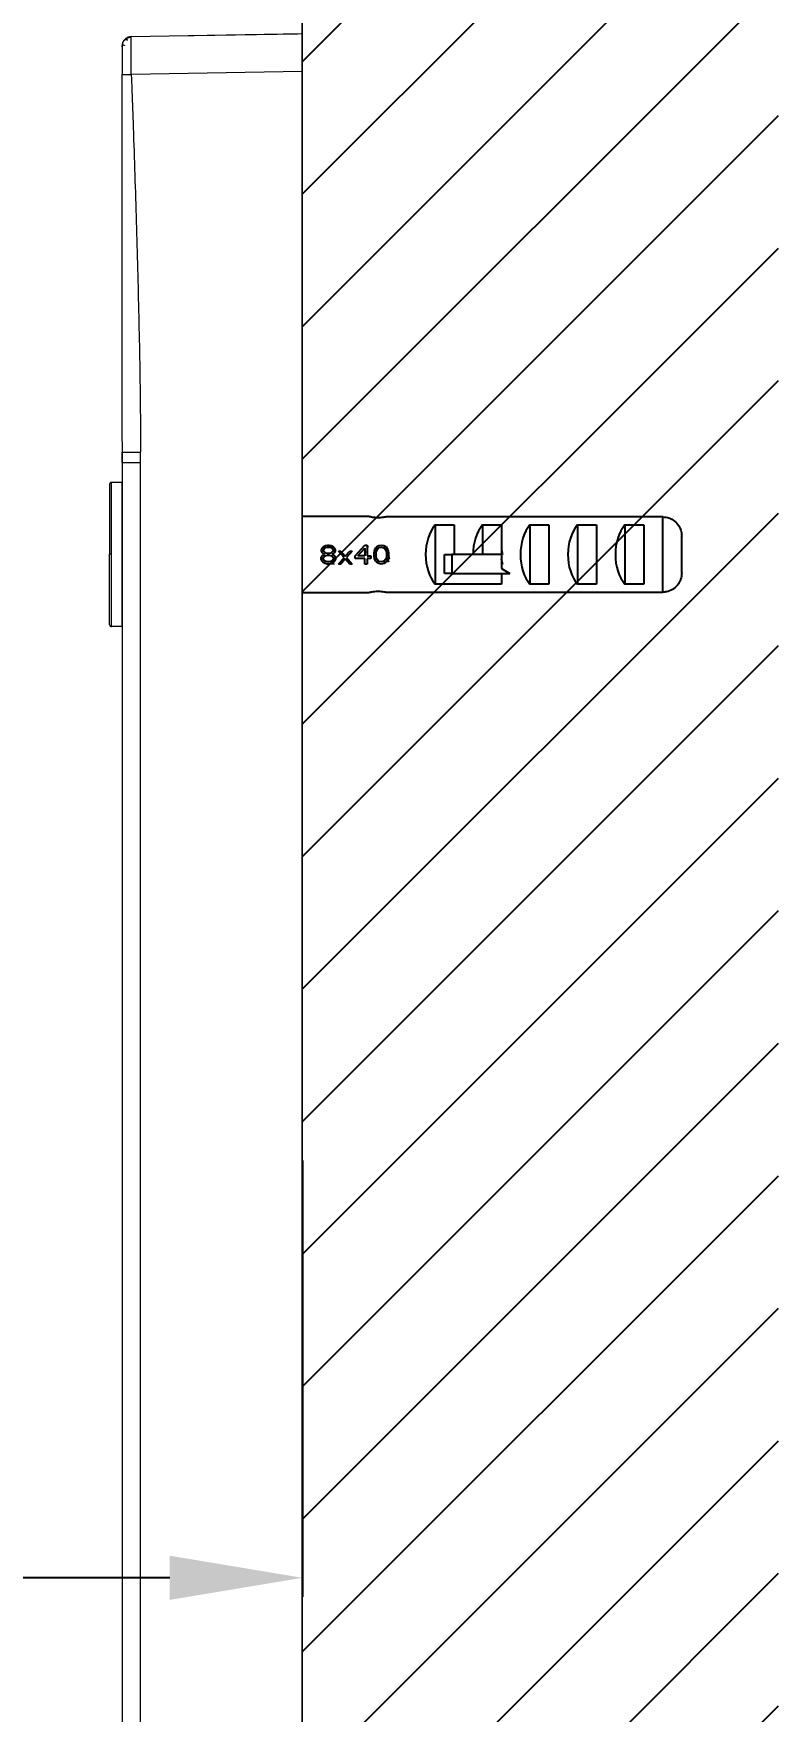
# Model space of a CAD drawing. Header units: millimetres. Extents: x 14183 to 14777, y -4239 to -3399.
# Drawn here: x 14674.63 to 14694.26, y -3983.18 to -3938.98 of the extents above; entities that cross this region are included whole.
import ezdxf

# ---------------------------------------------------------------- set-up
doc = ezdxf.new("R2010")
doc.units = ezdxf.units.MM
doc.header["$LTSCALE"] = 0.1
doc.layers.get('0').update_dxf_attribs({"lineweight": 15})
doc.layers.add('DIM', color=3, linetype='Continuous', lineweight=9)
doc.layers.add('hatch', color=2, linetype='Continuous')
doc.styles.add('ARIAL', font='arial.ttf')
doc.dimstyles.new('사본 ISO-25', dxfattribs={"dimtxt": 4, "dimasz": 3.5, "dimexe": 0.5, "dimexo": 0.625, "dimgap": 1.5, "dimtad": 1, "dimtih": 1, "dimtoh": 1, "dimdec": 1, "dimlfac": 4, "dimdsep": 46, "dimtxsty": 'ARIAL', "dimcen": 0, "dimclrd": 3, "dimclre": 3, "dimclrt": 3, "dimadec": 1, "dimazin": 0, "dimtfac": 1, "dimtdec": 1, "dimtmove": 0, "dimatfit": 3, "dimfxl": 1.25, "dimtfill": 1, "dimarcsym": 0})

# ---------------------------------------------------------------- blocks, each defined once
blk = doc.blocks.new('*D92')
at = {"layer": 'Defpoints', "color": 0, "transparency": 16777216}
for p in [(14635.096, -3936.625), (14681.716, -3968.04), (14681.716, -3979.662)]:
    blk.add_point(p, dxfattribs=at)
at = {"layer": 'DIM', "color": 3, "lineweight": -2, "transparency": 16777216}
for p, q in [((14635.096, -3937.25), (14635.096, -3980.162)), ((14681.716, -3968.665), (14681.716, -3980.162)), ((14638.596, -3979.662), (14650.33, -3979.662)), ((14678.216, -3979.662), (14666.482, -3979.662))]:
    blk.add_line(p, q, dxfattribs=at)
at = {"layer": 'DIM', "color": 3, "transparency": 16777216}
for points in [[(14638.596, -3979.079), (14638.596, -3980.246), (14635.096, -3979.662)], [(14678.216, -3979.079), (14678.216, -3980.246), (14681.716, -3979.662)]]:
    blk.add_solid(points, dxfattribs=at)
at = {"layer": 'DIM', "color": 3, "transparency": 16777216, "insert": (14658.406, -3979.662), "char_height": 4, "attachment_point": 5, "style": 'ARIAL', "bg_fill": 3, "box_fill_scale": 1.1, "bg_fill_color": 256, "bg_fill_true_color": 13158600, "bg_fill_transparency": 0}
blk.add_mtext('186.5', dxfattribs=at)

msp = doc.modelspace()

# ---------------------------------------------------------------- hatches: boundary and pattern name
at = {"layer": 'hatch'}
h = msp.add_hatch(dxfattribs=at)
h.set_pattern_fill('ANSI31', color=256, scale=0.777568)
h.set_pattern_definition([(45, (13893.513, -4127.3967), (-1.7456907, 1.7456907), [])])
edge = h.paths.add_edge_path()
edge.add_spline(control_points=[(14681.718, -3892.531), (14681.776, -3892.545), (14681.878, -3892.561), (14682.019, -3892.561), (14682.099, -3892.551), (14682.136, -3892.544)], knot_values=[0, 0, 0, 0, 0.423775, 0.732216, 1, 1, 1, 1], degree=3, periodic=0)
edge.add_line((14681.759, -3892.536), (14682.176, -3892.536))
edge.add_arc((14681.943, -3891.469), 1.093, 280.1905, 282.3164, ccw=False)
edge.add_spline(control_points=[(14682.136, -3892.544), (14682.099, -3892.551), (14682.019, -3892.561), (14681.878, -3892.561), (14681.776, -3892.545), (14681.718, -3892.531)], knot_values=[0, 0, 0, 0, 0.267784, 0.576225, 1, 1, 1, 1], degree=3, periodic=0)
edge.add_line((14681.71, -3892.576), (14681.71, -3894.521))
edge.add_line((14681.71, -3894.521), (14681.759, -3894.521))
edge.add_spline(control_points=[(14682.136, -3894.513), (14682.099, -3894.506), (14682.019, -3894.496), (14681.878, -3894.496), (14681.776, -3894.513), (14681.718, -3894.527)], knot_values=[0, 0, 0, 0, 0.267789, 0.576235, 1, 1, 1, 1], degree=3, periodic=0)
edge.add_line((14684.342, -3894.309), (14684.527, -3894.309))
edge.add_ellipse((14683.876, -3893.529), major_axis=(0, -1), ratio=0.666667, start_angle=218.6822, end_angle=321.3178, ccw=False)
edge.add_line((14682.892, -3892.536), (14681.759, -3892.536))
edge.add_spline(control_points=[(14681.718, -3892.531), (14681.776, -3892.545), (14681.878, -3892.561), (14682.019, -3892.561), (14682.099, -3892.551), (14682.136, -3892.544)], knot_values=[0, 0, 0, 0, 0.423775, 0.732216, 1, 1, 1, 1], degree=3, periodic=0)
edge.add_arc((14681.943, -3891.469), 1.093, 280.1905, 282.3164)
edge.add_line((14682.176, -3892.536), (14689.96, -3892.536))
edge.add_line((14689.96, -3892.536), (14689.96, -3894.521))
edge.add_line((14689.96, -3894.521), (14681.759, -3894.521))
edge.add_spline(control_points=[(14682.136, -3894.513), (14682.099, -3894.506), (14682.019, -3894.496), (14681.878, -3894.496), (14681.776, -3894.513), (14681.718, -3894.527)], knot_values=[0, 0, 0, 0, 0.267789, 0.576235, 1, 1, 1, 1], degree=3, periodic=0)
edge.add_line((14681.718, -3894.527), (14681.71, -3894.529))
edge.add_line((14681.71, -3894.529), (14681.71, -3907.529))
edge.add_line((14681.71, -3907.529), (14681.718, -3907.531))
edge.add_spline(control_points=[(14681.718, -3907.531), (14681.776, -3907.545), (14681.878, -3907.561), (14682.019, -3907.561), (14682.099, -3907.551), (14682.136, -3907.545)], knot_values=[0, 0, 0, 0, 0.423775, 0.732216, 1, 1, 1, 1], degree=3, periodic=0)
edge.add_line((14681.759, -3907.537), (14682.176, -3907.537))
edge.add_arc((14681.943, -3906.469), 1.093, 280.1905, 282.3164, ccw=False)
edge.add_spline(control_points=[(14682.136, -3907.545), (14682.099, -3907.551), (14682.019, -3907.561), (14681.878, -3907.561), (14681.776, -3907.545), (14681.718, -3907.531)], knot_values=[0, 0, 0, 0, 0.267784, 0.576225, 1, 1, 1, 1], degree=3, periodic=0)
edge.add_line((14681.71, -3907.576), (14681.71, -3909.521))
edge.add_line((14681.71, -3909.521), (14681.759, -3909.521))
edge.add_spline(control_points=[(14682.136, -3909.513), (14682.099, -3909.507), (14682.019, -3909.497), (14681.878, -3909.497), (14681.776, -3909.513), (14681.718, -3909.527)], knot_values=[0, 0, 0, 0, 0.267789, 0.576235, 1, 1, 1, 1], degree=3, periodic=0)
edge.add_line((14683.274, -3909.31), (14683.46, -3909.31))
edge.add_ellipse((14683.876, -3908.529), major_axis=(0, -1), ratio=0.666667, start_angle=218.6822, end_angle=321.3178, ccw=False)
edge.add_line((14682.892, -3907.537), (14681.759, -3907.537))
edge.add_spline(control_points=[(14681.718, -3907.531), (14681.776, -3907.545), (14681.878, -3907.561), (14682.019, -3907.561), (14682.099, -3907.551), (14682.136, -3907.545)], knot_values=[0, 0, 0, 0, 0.423775, 0.732216, 1, 1, 1, 1], degree=3, periodic=0)
edge.add_arc((14681.943, -3906.469), 1.093, 280.1905, 282.3164)
edge.add_line((14682.176, -3907.537), (14689.96, -3907.537))
edge.add_line((14689.96, -3907.537), (14689.96, -3909.521))
edge.add_line((14689.96, -3909.521), (14681.759, -3909.521))
edge.add_spline(control_points=[(14682.136, -3909.513), (14682.099, -3909.507), (14682.019, -3909.497), (14681.878, -3909.497), (14681.776, -3909.513), (14681.718, -3909.527)], knot_values=[0, 0, 0, 0, 0.267789, 0.576235, 1, 1, 1, 1], degree=3, periodic=0)
edge.add_line((14681.718, -3909.527), (14681.71, -3909.529))
edge.add_line((14681.71, -3909.529), (14681.71, -4145.343))
edge.add_line((14681.71, -4145.343), (14694.257, -4145.343))
edge.add_line((14694.257, -4145.343), (14694.257, -3568.977))
edge.add_line((14694.257, -3568.977), (14681.71, -3568.977))
edge.add_line((14681.71, -3568.977), (14681.71, -3892.529))
edge.add_line((14681.71, -3892.529), (14681.718, -3892.531))

# ---------------------------------------------------------------- linework, layer by layer
msp.add_line((14681.71, -4145.343), (14681.71, -3568.366))
at = {"color": 7, "linetype": 'Continuous'}
msp.add_line((14681.716, -4024.013), (14681.716, -3912.067), dxfattribs=at)
at = {"linetype": 'Continuous', "lineweight": 18, "extrusion": (-1, -2.22045e-16, 0)}
for p, q in [((14677.205, -3939.056), (14681.71, -3938.977)), ((14678.321, -3939.037), (14681.591, -3938.979)), ((14681.71, -3939.977), (14681.71, -3938.977)), ((14681.71, -4018.667), (14681.71, -3939.977)), ((14676.96, -3950.272), (14676.96, -3950.357)), ((14676.96, -3950.28), (14676.96, -3950.28)), ((14676.96, -3950.28), (14676.96, -3950.802)), ((14676.96, -3950.357), (14676.96, -4018.743)), ((14676.957, -3950.802), (14676.682, -3950.802)), ((14676.632, -3950.852), (14676.632, -3952.693)), ((14676.632, -3954.552), (14676.632, -3952.693)), ((14676.957, -3954.602), (14676.682, -3954.602)), ((14676.96, -3954.602), (14676.96, -3984.079))]:
    msp.add_line(p, q, dxfattribs=at)
at = {"linetype": 'Continuous', "lineweight": 13, "extrusion": (-1, -2.22045e-16, 0)}
for p, q in [((14681.71, -3939.977), (14677.205, -3940.056)), ((14676.96, -3950.28), (14677.449, -3950.28)), ((14677.449, -4018.735), (14677.449, -3950.28)), ((14676.682, -3952.693), (14676.682, -3950.802)), ((14676.957, -3950.802), (14676.957, -3954.602)), ((14676.682, -3954.601), (14676.682, -3952.693)), ((14676.682, -3954.602), (14676.682, -3954.601))]:
    msp.add_line(p, q, dxfattribs=at)
at = {"linetype": 'Continuous', "lineweight": 25}
for p, q in [((14691.209, -3951.709), (14683.925, -3951.709)), ((14691.209, -3953.694), (14691.209, -3951.709)), ((14685.209, -3951.921), (14685.709, -3951.921)), ((14685.209, -3951.921), (14685.209, -3953.482)), ((14685.709, -3951.921), (14685.709, -3952.702)), ((14686.459, -3951.921), (14686.459, -3952.702)), ((14686.459, -3951.921), (14686.959, -3951.921)), ((14686.959, -3951.921), (14686.959, -3953.066)), ((14687.709, -3951.921), (14687.709, -3953.482)), ((14687.709, -3951.921), (14688.209, -3951.921)), ((14688.209, -3951.921), (14688.209, -3953.482)), ((14688.959, -3951.921), (14688.959, -3953.482)), ((14688.959, -3951.921), (14689.459, -3951.921)), ((14689.459, -3951.921), (14689.459, -3953.482)), ((14690.209, -3951.921), (14690.709, -3951.921)), ((14690.209, -3951.921), (14690.209, -3953.482)), ((14690.709, -3951.921), (14690.709, -3953.482)), ((14682.219, -3952.579), (14682.24, -3952.526)), ((14682.219, -3952.611), (14682.219, -3952.579)), ((14682.24, -3952.654), (14682.219, -3952.611)), ((14682.24, -3952.526), (14682.271, -3952.494)), ((14682.271, -3952.494), (14682.324, -3952.462)), ((14682.271, -3952.579), (14682.292, -3952.547)), ((14682.271, -3952.6), (14682.271, -3952.579)), ((14682.292, -3952.632), (14682.271, -3952.6)), ((14682.292, -3952.547), (14682.334, -3952.515)), ((14682.324, -3952.462), (14682.376, -3952.452)), ((14682.334, -3952.515), (14682.376, -3952.505)), ((14682.376, -3952.452), (14682.417, -3952.452)), ((14682.376, -3952.505), (14682.417, -3952.505)), ((14682.417, -3952.452), (14682.469, -3952.462)), ((14682.417, -3952.505), (14682.459, -3952.515)), ((14682.446, -3952.537), (14682.435, -3952.494)), ((14682.459, -3952.515), (14682.501, -3952.547)), ((14682.469, -3952.462), (14682.521, -3952.494)), ((14682.501, -3952.547), (14682.521, -3952.579)), ((14682.521, -3952.6), (14682.501, -3952.632)), ((14682.521, -3952.494), (14682.553, -3952.526)), ((14682.521, -3952.579), (14682.521, -3952.6)), ((14682.553, -3952.526), (14682.574, -3952.579)), ((14682.574, -3952.611), (14682.553, -3952.654)), ((14682.574, -3952.579), (14682.574, -3952.611)), ((14682.813, -3952.781), (14682.667, -3952.611)), ((14682.667, -3952.611), (14682.73, -3952.611)), ((14682.73, -3952.611), (14682.844, -3952.749)), ((14682.844, -3952.749), (14682.959, -3952.611)), ((14683.021, -3952.611), (14682.876, -3952.781)), ((14682.959, -3952.611), (14683.021, -3952.611)), ((14683.105, -3952.739), (14683.355, -3952.452)), ((14683.178, -3952.739), (14683.355, -3952.537)), ((14683.355, -3952.452), (14683.417, -3952.452)), ((14683.355, -3952.537), (14683.355, -3952.739)), ((14683.417, -3952.452), (14683.417, -3952.739)), ((14683.605, -3952.654), (14683.615, -3952.6)), ((14683.615, -3952.6), (14683.626, -3952.569)), ((14683.626, -3952.569), (14683.646, -3952.526)), ((14683.646, -3952.526), (14683.678, -3952.494)), ((14683.657, -3952.664), (14683.667, -3952.6)), ((14683.667, -3952.6), (14683.709, -3952.537)), ((14683.678, -3952.494), (14683.73, -3952.462)), ((14683.709, -3952.537), (14683.74, -3952.515)), ((14683.73, -3952.462), (14683.792, -3952.452)), ((14683.74, -3952.515), (14683.792, -3952.505)), ((14683.792, -3952.452), (14683.855, -3952.462)), ((14683.792, -3952.505), (14683.844, -3952.515)), ((14683.844, -3952.515), (14683.876, -3952.537)), ((14683.855, -3952.462), (14683.907, -3952.494)), ((14683.876, -3952.537), (14683.917, -3952.6)), ((14683.907, -3952.494), (14683.938, -3952.526)), ((14683.909, -3952.588), (14683.919, -3952.632)), ((14683.917, -3952.6), (14683.928, -3952.664)), ((14683.924, -3952.493), (14683.931, -3952.534)), ((14683.949, -3952.549), (14683.933, -3952.486)), ((14683.938, -3952.526), (14683.959, -3952.569)), ((14683.959, -3952.569), (14683.969, -3952.6)), ((14683.969, -3952.6), (14683.98, -3952.654)), ((14691.709, -3953.186), (14691.709, -3952.217)), ((14682.209, -3952.792), (14682.23, -3952.739)), ((14682.209, -3952.824), (14682.209, -3952.792)), ((14682.23, -3952.877), (14682.209, -3952.824)), ((14682.23, -3952.739), (14682.271, -3952.707)), ((14682.261, -3952.909), (14682.23, -3952.877)), ((14682.271, -3952.686), (14682.24, -3952.654)), ((14682.261, -3952.792), (14682.292, -3952.749)), ((14682.261, -3952.824), (14682.261, -3952.792)), ((14682.292, -3952.866), (14682.261, -3952.824)), ((14682.313, -3952.941), (14682.261, -3952.909)), ((14682.292, -3952.696), (14682.271, -3952.686)), ((14682.292, -3952.696), (14682.271, -3952.707)), ((14682.334, -3952.664), (14682.292, -3952.632)), ((14682.292, -3952.749), (14682.334, -3952.728)), ((14682.334, -3952.888), (14682.292, -3952.866)), ((14682.365, -3952.952), (14682.313, -3952.941)), ((14682.376, -3952.675), (14682.334, -3952.664)), ((14682.334, -3952.728), (14682.376, -3952.718)), ((14682.376, -3952.898), (14682.334, -3952.888)), ((14682.428, -3952.952), (14682.365, -3952.952)), ((14682.417, -3952.675), (14682.376, -3952.675)), ((14682.376, -3952.718), (14682.417, -3952.718)), ((14682.417, -3952.898), (14682.376, -3952.898)), ((14682.459, -3952.664), (14682.417, -3952.675)), ((14682.417, -3952.718), (14682.459, -3952.728)), ((14682.459, -3952.888), (14682.417, -3952.898)), ((14682.48, -3952.941), (14682.428, -3952.952)), ((14682.501, -3952.632), (14682.459, -3952.664)), ((14682.459, -3952.728), (14682.501, -3952.749)), ((14682.501, -3952.866), (14682.459, -3952.888)), ((14682.532, -3952.909), (14682.48, -3952.941)), ((14682.484, -3952.919), (14682.496, -3952.964)), ((14682.521, -3952.686), (14682.501, -3952.696)), ((14682.501, -3952.696), (14682.521, -3952.707)), ((14682.501, -3952.749), (14682.532, -3952.792)), ((14682.532, -3952.824), (14682.501, -3952.866)), ((14682.553, -3952.654), (14682.521, -3952.686)), ((14682.521, -3952.707), (14682.563, -3952.739)), ((14682.546, -3952.969), (14682.526, -3952.892)), ((14682.532, -3952.792), (14682.532, -3952.824)), ((14682.563, -3952.877), (14682.532, -3952.909)), ((14682.563, -3952.739), (14682.584, -3952.792)), ((14682.584, -3952.824), (14682.563, -3952.877)), ((14682.584, -3952.792), (14682.584, -3952.824)), ((14682.667, -3952.952), (14682.813, -3952.781)), ((14682.73, -3952.952), (14682.667, -3952.952)), ((14682.844, -3952.813), (14682.73, -3952.952)), ((14682.959, -3952.952), (14682.844, -3952.813)), ((14682.876, -3952.781), (14683.021, -3952.952)), ((14683.021, -3952.952), (14682.959, -3952.952)), ((14683.105, -3952.803), (14683.105, -3952.739)), ((14683.355, -3952.803), (14683.105, -3952.803)), ((14683.355, -3952.739), (14683.178, -3952.739)), ((14683.355, -3952.952), (14683.355, -3952.803)), ((14683.417, -3952.952), (14683.355, -3952.952)), ((14683.433, -3952.696), (14683.417, -3952.625)), ((14683.417, -3952.739), (14683.521, -3952.739)), ((14683.521, -3952.803), (14683.417, -3952.803)), ((14683.417, -3952.803), (14683.417, -3952.952)), ((14683.521, -3952.739), (14683.521, -3952.803)), ((14683.605, -3952.749), (14683.605, -3952.654)), ((14683.615, -3952.803), (14683.605, -3952.749)), ((14683.626, -3952.835), (14683.615, -3952.803)), ((14683.646, -3952.877), (14683.626, -3952.835)), ((14683.678, -3952.909), (14683.646, -3952.877)), ((14683.657, -3952.739), (14683.657, -3952.664)), ((14683.667, -3952.803), (14683.657, -3952.739)), ((14683.709, -3952.866), (14683.667, -3952.803)), ((14683.73, -3952.941), (14683.678, -3952.909)), ((14683.74, -3952.888), (14683.709, -3952.866)), ((14683.792, -3952.952), (14683.73, -3952.941)), ((14683.792, -3952.898), (14683.74, -3952.888)), ((14683.844, -3952.888), (14683.792, -3952.898)), ((14683.855, -3952.941), (14683.792, -3952.952)), ((14683.876, -3952.866), (14683.844, -3952.888)), ((14683.907, -3952.909), (14683.855, -3952.941)), ((14683.917, -3952.803), (14683.876, -3952.866)), ((14683.938, -3952.877), (14683.907, -3952.909)), ((14683.928, -3952.739), (14683.917, -3952.803)), ((14683.928, -3952.664), (14683.928, -3952.739)), ((14683.959, -3952.835), (14683.938, -3952.877)), ((14683.969, -3952.803), (14683.959, -3952.835)), ((14683.98, -3952.749), (14683.969, -3952.803)), ((14683.972, -3952.788), (14683.98, -3952.836)), ((14683.98, -3952.654), (14683.98, -3952.749)), ((14685.461, -3953.202), (14685.461, -3952.702)), ((14685.461, -3952.702), (14685.648, -3952.702)), ((14685.648, -3952.702), (14685.648, -3953.202)), ((14686.959, -3952.702), (14685.648, -3952.702)), ((14686.959, -3953.482), (14685.209, -3953.482)), ((14685.648, -3953.202), (14685.461, -3953.202)), ((14685.648, -3953.202), (14687.182, -3953.202)), ((14686.959, -3953.066), (14687.182, -3953.202)), ((14686.959, -3953.202), (14686.959, -3953.482)), ((14688.209, -3953.482), (14687.709, -3953.482)), ((14689.459, -3953.482), (14688.959, -3953.482)), ((14690.709, -3953.482), (14690.209, -3953.482)), ((14683.925, -3953.694), (14691.209, -3953.694)), ((14687.713, -3953.696), (14691.209, -3953.696))]:
    msp.add_line(p, q, dxfattribs=at)
at = {"linetype": 'Continuous', "lineweight": 18}
for centre, start, end in [((14676.682, -3950.852), 90, 180), ((14676.957, -3950.852), 86.9484, 90), ((14676.682, -3954.552), 180, 270), ((14676.957, -3954.552), 270, 273.0516)]:
    msp.add_arc(centre, 0.05, start, end, dxfattribs=at)
at = {"linetype": 'Continuous', "lineweight": 25}
for centre, end_param in [((14685.626, -3952.702), 2.466461), ((14686.876, -3952.702), 1.570796), ((14688.126, -3952.702), 2.466461), ((14689.376, -3952.702), 2.466461), ((14690.626, -3952.702), 2.466461)]:
    msp.add_ellipse(centre, major_axis=(0, 1), ratio=0.666667, start_param=0.675132, end_param=end_param, dxfattribs=at)
at = {"linetype": 'Continuous', "lineweight": 13}
for centre, ratio, start_param, end_param in [((14676.682, -3952.693), 0.004379, 4.712389, 6.283185), ((14676.957, -3954.552), 0.99999, 1.570796, 1.630291)]:
    msp.add_ellipse(centre, major_axis=(-0.05, 0), ratio=ratio, start_param=start_param, end_param=end_param, dxfattribs=at)
at = {"linetype": 'Continuous', "lineweight": 18}
for points, knots in [([(14677.205, -3939.056), (14677.177, -3939.057), (14677.131, -3939.065), (14677.072, -3939.095), (14677.018, -3939.139), (14676.97, -3939.213), (14676.96, -3939.276), (14676.96, -3939.306)], [0, 0, 0, 0, 0.240725, 0.367334, 0.493943, 0.747161, 1, 1, 1, 1]), ([(14676.96, -3939.306), (14676.96, -3939.306), (14676.96, -3939.343), (14676.96, -3939.508), (14676.96, -3939.764), (14676.96, -3939.953), (14676.96, -3940.056)], [0, 0, 0, 0, 0.250215, 0.500143, 0.750072, 1, 1, 1, 1]), ([(14677.204, -3939.075), (14677.189, -3939.076), (14677.158, -3939.079), (14677.112, -3939.093), (14677.068, -3939.117), (14677.042, -3939.138), (14677.03, -3939.15)], [0, 0, 0, 0, 0.233708, 0.480572, 0.737709, 1, 1, 1, 1]), ([(14676.96, -3940.056), (14676.96, -3940.056), (14676.965, -3940.056), (14676.989, -3940.056), (14677.007, -3940.056), (14677.043, -3940.056), (14677.056, -3940.056), (14677.084, -3940.056), (14677.099, -3940.056), (14677.145, -3940.056), (14677.176, -3940.056), (14677.205, -3940.056)], [0, 0, 0, 0, 0.250299, 0.250299, 0.500199, 0.500199, 0.625149, 0.625149, 0.7501, 0.7501, 1, 1, 1, 1]), ([(14677.205, -3940.056), (14677.205, -3940.108), (14677.212, -3940.211), (14677.218, -3940.418), (14677.232, -3940.781), (14677.258, -3941.506), (14677.293, -3942.542), (14677.332, -3943.785), (14677.367, -3945.028), (14677.398, -3946.271), (14677.433, -3947.929), (14677.448, -3949.173), (14677.449, -3950.002)], [0, 0, 0, 0, 0.015625, 0.03125, 0.0625, 0.125, 0.25, 0.375, 0.5, 0.625, 0.75, 1, 1, 1, 1]), ([(14676.959, -3949.597), (14676.959, -3949.606), (14676.959, -3949.624), (14676.959, -3949.65), (14676.959, -3949.677), (14676.96, -3949.704), (14676.96, -3949.731), (14676.96, -3949.758), (14676.96, -3949.785), (14676.96, -3949.812), (14676.96, -3949.839), (14676.96, -3949.866), (14676.96, -3949.893), (14676.96, -3949.921), (14676.96, -3949.948), (14676.96, -3949.976), (14676.96, -3949.994), (14676.96, -3950.003)], [0, 0, 0, 0, 0.065316, 0.130824, 0.196523, 0.262414, 0.328497, 0.394774, 0.461243, 0.527906, 0.594763, 0.661815, 0.729061, 0.796502, 0.864139, 0.931971, 1, 1, 1, 1])]:
    msp.add_open_spline(points, degree=3, knots=knots, dxfattribs=at)
for points, degree in [([(14676.96, -3939.322), (14676.961, -3939.254), (14677.03, -3939.286)], 2), ([(14677.111, -3939.15), (14677.02, -3939.114), (14676.976, -3939.216)], 2), ([(14676.96, -3949.597), (14676.96, -3940.056)], 1), ([(14676.96, -3950.003), (14676.96, -3950.096), (14676.96, -3950.188), (14676.96, -3950.28)], 3), ([(14676.96, -3950.28), (14676.96, -3950.141), (14676.96, -3950.003)], 2), ([(14676.96, -3950.28), (14676.96, -3950.28), (14676.96, -3950.28), (14676.96, -3950.28)], 3)]:
    msp.add_open_spline(points, degree=degree, dxfattribs=at)
at = {"linetype": 'Continuous', "lineweight": 13}
for points, knots in [([(14676.96, -3939.306), (14676.96, -3939.306), (14676.96, -3939.307), (14676.96, -3939.308), (14676.96, -3939.309), (14676.96, -3939.31), (14676.96, -3939.31), (14676.96, -3939.311), (14676.96, -3939.312), (14676.96, -3939.312), (14676.96, -3939.313), (14676.96, -3939.313), (14676.96, -3939.313), (14676.96, -3939.314), (14676.96, -3939.314)], [0, 0, 0, 0, 0.084389, 0.168827, 0.253319, 0.337868, 0.422479, 0.507157, 0.591906, 0.67673, 0.761634, 0.846623, 0.931702, 1, 1, 1, 1]), ([(14677.205, -3940.056), (14677.205, -3939.925), (14677.204, -3939.729), (14677.204, -3939.497), (14677.203, -3939.344), (14677.204, -3939.22), (14677.204, -3939.096), (14677.205, -3939.056), (14677.205, -3939.056)], [0, 0, 0, 0, 0.249928, 0.374964, 0.5, 0.625012, 0.750024, 1, 1, 1, 1]), ([(14676.96, -3950.003), (14676.962, -3950.003), (14676.984, -3950.003), (14677.029, -3950.003), (14677.065, -3950.003), (14677.085, -3950.003), (14677.197, -3950.003), (14677.322, -3950.002), (14677.449, -3950.002)], [0, 0, 0, 0, 0.25, 0.375, 0.375, 0.5, 0.5, 1, 1, 1, 1])]:
    msp.add_open_spline(points, degree=3, knots=knots, dxfattribs=at)
msp.add_open_spline([(14677.449, -3950.28), (14677.449, -3950.187), (14677.449, -3950.095), (14677.449, -3950.002)], degree=3, dxfattribs=at)
at = {"linetype": 'Continuous', "lineweight": 25}
for points, knots in [([(14683.925, -3951.709), (14683.909, -3951.713), (14683.876, -3951.72), (14683.801, -3951.73), (14683.717, -3951.735), (14683.634, -3951.731), (14683.559, -3951.723), (14683.5, -3951.712), (14683.464, -3951.703), (14683.462, -3951.702), (14683.461, -3951.702)], [0, 0, 0, 0, 0.130029, 0.260058, 0.389158, 0.514561, 0.639373, 0.767508, 0.897793, 1, 1, 1, 1]), ([(14691.209, -3951.709), (14691.265, -3951.715), (14691.376, -3951.726), (14691.525, -3951.812), (14691.638, -3951.938), (14691.7, -3952.081), (14691.706, -3952.177), (14691.709, -3952.217)], [0, 0, 0, 0, 0.211376, 0.422737, 0.634556, 0.847864, 1, 1, 1, 1]), ([(14683.416, -3952.452), (14683.418, -3952.459), (14683.422, -3952.478), (14683.426, -3952.503), (14683.428, -3952.518)], [0, 0, 0, 0, 0.415957, 1, 1, 1, 1]), ([(14686.959, -3952.592), (14686.963, -3952.607), (14686.971, -3952.642), (14686.979, -3952.68), (14686.983, -3952.701)], [0, 0, 0, 0, 0.44582, 1, 1, 1, 1]), ([(14683.961, -3952.827), (14683.963, -3952.834), (14683.969, -3952.865), (14683.976, -3952.889), (14683.981, -3952.907)], [0, 0, 0, 0, 0.220522, 1, 1, 1, 1]), ([(14684.007, -3952.814), (14684.006, -3952.809), (14683.998, -3952.774), (14683.989, -3952.729), (14683.981, -3952.692), (14683.98, -3952.687)], [0, 0, 0, 0, 0.123114, 0.86534, 1, 1, 1, 1]), ([(14686.996, -3952.962), (14686.989, -3952.94), (14686.977, -3952.898), (14686.965, -3952.842), (14686.959, -3952.816)], [0, 0, 0, 0, 0.533934, 1, 1, 1, 1]), ([(14691.709, -3953.186), (14691.703, -3953.245), (14691.692, -3953.362), (14691.602, -3953.516), (14691.471, -3953.63), (14691.332, -3953.686), (14691.243, -3953.692), (14691.209, -3953.694)], [0, 0, 0, 0, 0.2226806, 0.4443182, 0.659699, 0.8724365, 1, 1, 1, 1]), ([(14683.461, -3953.701), (14683.461, -3953.701), (14683.456, -3953.702), (14683.476, -3953.697), (14683.518, -3953.688), (14683.585, -3953.677), (14683.665, -3953.67), (14683.75, -3953.669), (14683.829, -3953.676), (14683.889, -3953.686), (14683.915, -3953.691), (14683.925, -3953.694)], [0, 0, 0, 0, 0.02575, 0.150578, 0.276129, 0.405069, 0.535069, 0.661861, 0.786211, 0.912643, 1, 1, 1, 1])]:
    msp.add_open_spline(points, degree=3, knots=knots, dxfattribs=at)

# ---------------------------------------------------------------- next in the draw order: dimensions: what is measured, and where the dimension line sits
at = {"layer": 'DIM'}
dim = msp.add_linear_dim(base=(14681.716, -3979.662), p1=(14635.096, -3936.625), p2=(14681.716, -3968.04), dimstyle='사본 ISO-25', override={"dimtad": 0}, dxfattribs=at)
dim.commit()
dim.dimension.update_dxf_attribs({"geometry": '*D92', "text_midpoint": (14658.406, -3979.662)})

# ---------------------------------------------------------------- next in the draw order: linework, layer by layer
at = {"linetype": 'Continuous', "lineweight": 25}
for p, q in [((14683.461, -3951.702), (14681.709, -3951.702)), ((14681.709, -3953.702), (14683.461, -3953.702))]:
    msp.add_line(p, q, dxfattribs=at)
msp.add_line((14681.709, -3951.702), (14681.71, -3953.702))

doc.saveas('drawing.dxf')
